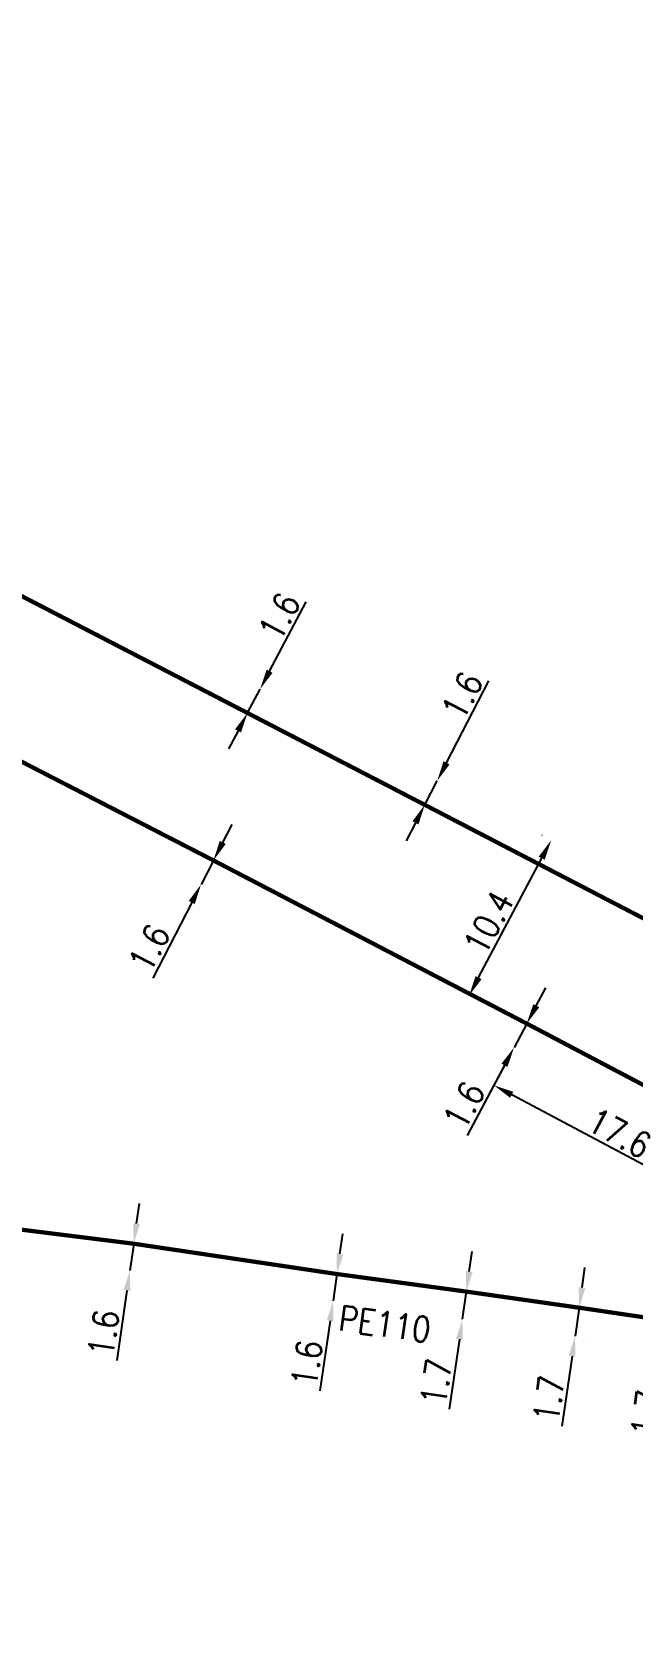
# Model space of a CAD drawing. Header units: millimetres. Extents: x 155997 to 157006, y 121209 to 122008.
# Drawn here: x 156372.4 to 156407.9, y 121737 to 121832.6 of the extents above; entities that cross this region are included whole.
import ezdxf

# ---------------------------------------------------------------- set-up
doc = ezdxf.new("R2010")
doc.units = ezdxf.units.MM
doc.linetypes.add('L_25_AP', pattern=[2000, 1000, 1000])
doc.linetypes.add('L_25_PE', pattern=[2000, 1000, 1000])
doc.layers.add('L_150', color=1, linetype='CONTINUOUS')
doc.styles.get("Standard").update_dxf_attribs({"font": 'romans.shx', "width": 0.85})
doc.dimstyles.get("Standard").update_dxf_attribs({"dimtxt": 1.5, "dimasz": 1.2, "dimexe": 0.625, "dimexo": 0.625, "dimgap": 0.25, "dimtad": 1, "dimdec": 1, "dimzin": 0, "dimdsep": 46, "dimtxsty": 'Standard', "dimcen": -0.5, "dimadec": 0, "dimazin": 0, "dimtfac": 1, "dimtdec": 1, "dimtmove": 0, "dimatfit": 3, "dimfxl": 0, "dimtolj": 1, "dimtzin": 0, "dimarcsym": 0})

# ---------------------------------------------------------------- blocks, each defined once
blk = doc.blocks.new('*D557')
at = {"layer": 'L_150', "color": 0, "linetype": 'Continuous', "lineweight": -2, "transparency": 16777216}
for p, q in [((156386.441, 121794.754), (156388.604, 121798.851)), ((156385.134, 121792.278), (156385.881, 121793.693)), ((156384.574, 121791.217), (156384.014, 121790.156))]:
    blk.add_line(p, q, dxfattribs=at)
at = {"layer": 'L_150', "color": 0, "linetype": 'Continuous', "transparency": 16777216}
for points in [[(156386.264, 121794.848), (156386.618, 121794.661), (156385.881, 121793.693)], [(156384.397, 121791.31), (156384.751, 121791.124), (156385.134, 121792.278)]]:
    blk.add_solid(points, dxfattribs=at)
at = {"layer": 'L_150', "color": 0, "linetype": 'Continuous', "transparency": 16777216, "insert": (156387.022, 121797.996), "char_height": 1.5, "attachment_point": 5, "rotation": 62.16875}
blk.add_mtext('\\A1;1.6', dxfattribs=at)
blk = doc.blocks.new('*D558')
at = {"layer": 'L_150', "color": 0, "linetype": 'Continuous', "lineweight": -2, "transparency": 16777216}
for p, q in [((156383.668, 121784.614), (156384.218, 121785.681)), ((156383.118, 121783.548), (156382.384, 121782.126)), ((156381.834, 121781.059), (156379.525, 121776.584))]:
    blk.add_line(p, q, dxfattribs=at)
at = {"layer": 'L_150', "color": 0, "linetype": 'Continuous', "transparency": 16777216}
for points in [[(156383.49, 121784.706), (156383.846, 121784.523), (156383.118, 121783.548)], [(156381.656, 121781.151), (156382.012, 121780.968), (156382.384, 121782.126)]]:
    blk.add_solid(points, dxfattribs=at)
at = {"layer": 'L_150', "color": 0, "linetype": 'Continuous', "transparency": 16777216, "insert": (156379.322, 121778.37), "char_height": 1.5, "attachment_point": 5, "rotation": 62.7143}
blk.add_mtext('\\A1;1.6', dxfattribs=at)
blk = doc.blocks.new('*D559')
at = {"layer": 'L_150', "color": 0, "linetype": 'Continuous', "lineweight": -2, "transparency": 16777216}
for p, q in [((156402.229, 121774.946), (156402.794, 121776.005)), ((156401.665, 121773.887), (156400.912, 121772.476)), ((156400.347, 121771.417), (156398.131, 121767.263))]:
    blk.add_line(p, q, dxfattribs=at)
at = {"layer": 'L_150', "color": 0, "linetype": 'Continuous', "transparency": 16777216}
for points in [[(156402.053, 121775.04), (156402.406, 121774.852), (156401.665, 121773.887)], [(156400.17, 121771.511), (156400.523, 121771.323), (156400.912, 121772.476)]]:
    blk.add_solid(points, dxfattribs=at)
at = {"layer": 'L_150', "color": 0, "linetype": 'Continuous', "transparency": 16777216, "insert": (156397.952, 121769.052), "char_height": 1.5, "attachment_point": 5, "rotation": 61.92407}
blk.add_mtext('\\A1;1.6', dxfattribs=at)
blk = doc.blocks.new('*D561')
at = {"layer": 'L_150', "color": 0, "linetype": 'Continuous', "lineweight": -2, "transparency": 16777216}
for p, q in [((156396.916, 121789.326), (156399.423, 121794.173)), ((156395.629, 121786.839), (156396.364, 121788.261)), ((156395.077, 121785.774), (156394.526, 121784.708))]:
    blk.add_line(p, q, dxfattribs=at)
at = {"layer": 'L_150', "color": 0, "linetype": 'Continuous', "transparency": 16777216}
for points in [[(156396.738, 121789.418), (156397.093, 121789.234), (156396.364, 121788.261)], [(156394.9, 121785.866), (156395.255, 121785.682), (156395.629, 121786.839)]]:
    blk.add_solid(points, dxfattribs=at)
at = {"layer": 'L_150', "color": 0, "linetype": 'Continuous', "transparency": 16777216, "insert": (156397.848, 121793.305), "char_height": 1.5, "attachment_point": 5, "rotation": 62.64442}
blk.add_mtext('\\A1;1.6', dxfattribs=at)
blk = doc.blocks.new('*D563')
at = {"layer": 'L_150', "color": 0, "linetype": 'Continuous', "lineweight": -2, "transparency": 16777216}
for p, q in [((156402.585, 121785.019), (156402.557, 121785.034)), ((156398.812, 121776.607), (156402.549, 121783.681)), ((156397.727, 121775.823), (156397.699, 121775.838))]:
    blk.add_line(p, q, dxfattribs=at)
at = {"layer": 'L_150', "color": 0, "linetype": 'Continuous', "transparency": 16777216}
for points in [[(156402.372, 121783.774), (156402.726, 121783.587), (156403.109, 121784.742)], [(156398.635, 121776.701), (156398.989, 121776.514), (156398.251, 121775.546)]]:
    blk.add_solid(points, dxfattribs=at)
at = {"layer": 'L_150', "color": 0, "linetype": 'Continuous', "transparency": 16777216, "insert": (156399.411, 121779.882), "char_height": 1.5, "attachment_point": 5, "rotation": 62.1523}
blk.add_mtext('\\A1;10.4', dxfattribs=at)
blk = doc.blocks.new('*D495')
at = {"layer": 'L_150', "color": 0, "linetype": 'Continuous', "lineweight": -2, "ltscale": 0.5, "transparency": 16777216}
for p, q in [((156410.721, 121757.398), (156410.893, 121758.585)), ((156410.548, 121756.21), (156410.303, 121754.528)), ((156410.131, 121753.34), (156409.528, 121749.195))]:
    blk.add_line(p, q, dxfattribs=at)
at = {"layer": 'L_150', "color": 0, "linetype": 'Continuous', "ltscale": 0.5, "transparency": 16777216}
for points in [[(156410.523, 121757.426), (156410.918, 121757.369), (156410.548, 121756.21)], [(156409.933, 121753.369), (156410.328, 121753.311), (156410.303, 121754.528)]]:
    blk.add_solid(points, dxfattribs=at)
at = {"layer": 'L_150', "color": 0, "linetype": 'Continuous', "ltscale": 0.5, "transparency": 16777216, "insert": (156408.753, 121750.817), "char_height": 1.5, "attachment_point": 5, "rotation": 81.72648}
blk.add_mtext('\\A1;1.7', dxfattribs=at)
blk = doc.blocks.new('*D496')
at = {"layer": 'L_150', "color": 0, "linetype": 'Continuous', "lineweight": -2, "ltscale": 0.5, "transparency": 16777216}
for p, q in [((156404.938, 121758.253), (156405.111, 121759.44)), ((156404.766, 121757.065), (156404.521, 121755.383)), ((156405.384, 121756.976), (156405.384, 121756.976)), ((156405.14, 121755.293), (156405.14, 121755.293)), ((156404.349, 121754.196), (156403.746, 121750.05))]:
    blk.add_line(p, q, dxfattribs=at)
at = {"layer": 'L_150', "color": 0, "linetype": 'Continuous', "ltscale": 0.5, "transparency": 16777216}
for points in [[(156404.741, 121758.282), (156405.136, 121758.224), (156404.766, 121757.065)], [(156404.151, 121754.224), (156404.547, 121754.167), (156404.521, 121755.383)]]:
    blk.add_solid(points, dxfattribs=at)
at = {"layer": 'L_150', "color": 0, "linetype": 'Continuous', "ltscale": 0.5, "transparency": 16777216, "insert": (156402.971, 121751.673), "char_height": 1.5, "attachment_point": 5, "rotation": 81.72931}
blk.add_mtext('\\A1;1.7', dxfattribs=at)
blk = doc.blocks.new('*D498')
at = {"layer": 'L_150', "color": 0, "linetype": 'Continuous', "lineweight": -2, "transparency": 16777216}
for p, q in [((156400.617, 121771.924), (156399.422, 121769.684)), ((156414.188, 121762.518), (156400.775, 121769.671)), ((156416.939, 121765.128), (156414.952, 121761.402))]:
    blk.add_line(p, q, dxfattribs=at)
at = {"layer": 'L_150', "color": 0, "linetype": 'Continuous', "transparency": 16777216}
for points in [[(156400.87, 121769.847), (156400.681, 121769.494), (156399.717, 121770.235)], [(156414.282, 121762.695), (156414.094, 121762.342), (156415.246, 121761.954)]]:
    blk.add_solid(points, dxfattribs=at)
at = {"layer": 'L_150', "color": 0, "linetype": 'Continuous', "transparency": 16777216, "insert": (156407.153, 121767.403), "char_height": 1.5, "attachment_point": 5, "rotation": 331.93104}
blk.add_mtext('\\A1;17.6', dxfattribs=at)
blk = doc.blocks.new('*D501')
at = {"layer": 'L_150', "color": 0, "linetype": 'Continuous', "lineweight": -2, "ltscale": 0.5, "transparency": 16777216}
for p, q in [((156398.261, 121759.207), (156398.433, 121760.394)), ((156398.088, 121758.019), (156397.851, 121756.387)), ((156397.678, 121755.199), (156397.075, 121751.053))]:
    blk.add_line(p, q, dxfattribs=at)
at = {"layer": 'L_150', "color": 0, "linetype": 'Continuous', "ltscale": 0.5, "transparency": 16777216}
for points in [[(156398.063, 121759.236), (156398.459, 121759.178), (156398.088, 121758.019)], [(156397.48, 121755.228), (156397.876, 121755.17), (156397.851, 121756.387)]]:
    blk.add_solid(points, dxfattribs=at)
at = {"layer": 'L_150', "color": 0, "linetype": 'Continuous', "ltscale": 0.5, "transparency": 16777216, "insert": (156396.301, 121752.676), "char_height": 1.5, "attachment_point": 5, "rotation": 81.72648}
blk.add_mtext('\\A1;1.7', dxfattribs=at)
blk = doc.blocks.new('*D502')
at = {"layer": 'L_150', "color": 0, "linetype": 'Continuous', "lineweight": -2, "ltscale": 0.5, "transparency": 16777216}
for p, q in [((156390.603, 121760.246), (156390.775, 121761.433)), ((156390.43, 121759.058), (156390.2, 121757.475)), ((156390.027, 121756.288), (156389.425, 121752.142))]:
    blk.add_line(p, q, dxfattribs=at)
at = {"layer": 'L_150', "color": 0, "linetype": 'Continuous', "ltscale": 0.5, "transparency": 16777216}
for points in [[(156390.405, 121760.275), (156390.801, 121760.217), (156390.43, 121759.058)], [(156389.829, 121756.316), (156390.225, 121756.259), (156390.2, 121757.475)]]:
    blk.add_solid(points, dxfattribs=at)
at = {"layer": 'L_150', "color": 0, "linetype": 'Continuous', "ltscale": 0.5, "transparency": 16777216, "insert": (156388.65, 121753.765), "char_height": 1.5, "attachment_point": 5, "rotation": 81.72931}
blk.add_mtext('\\A1;1.6', dxfattribs=at)
blk = doc.blocks.new('*D503')
at = {"layer": 'L_150', "color": 0, "linetype": 'Continuous', "lineweight": -2, "ltscale": 0.5, "transparency": 16777216}
for p, q in [((156378.571, 121762.041), (156378.744, 121763.229)), ((156378.398, 121760.854), (156378.168, 121759.27)), ((156377.995, 121758.083), (156377.393, 121753.937))]:
    blk.add_line(p, q, dxfattribs=at)
at = {"layer": 'L_150', "color": 0, "linetype": 'Continuous', "ltscale": 0.5, "transparency": 16777216}
for points in [[(156378.373, 121762.07), (156378.769, 121762.013), (156378.398, 121760.854)], [(156377.798, 121758.112), (156378.193, 121758.054), (156378.168, 121759.27)]]:
    blk.add_solid(points, dxfattribs=at)
at = {"layer": 'L_150', "color": 0, "linetype": 'Continuous', "ltscale": 0.5, "transparency": 16777216, "insert": (156376.618, 121755.56), "char_height": 1.5, "attachment_point": 5, "rotation": 81.7289}
blk.add_mtext('\\A1;1.6', dxfattribs=at)

msp = doc.modelspace()

# ---------------------------------------------------------------- linework, layer by layer
at = {"layer": 'L_150', "linetype": 'L_25_AP', "ltscale": 0.5, "const_width": 0.25, "flags": 128}
for points in [[(156566.843, 121681.803), (156570.858, 121688.586), (156571.06, 121688.931), (156560.551, 121694.92), (156545.99, 121703.35), (156535.157, 121709.375), (156525.879, 121714.71), (156510.211, 121723.567), (156490.432, 121734.927), (156480.338, 121740.647), (156469.821, 121746.73), (156462.375, 121751.059), (156462.375, 121751.059), (156462.375, 121751.059), (156456.311, 121754.23), (156455.443, 121754.727), (156454.577, 121755.222), (156453.705, 121755.913), (156442.872, 121761.763), (156434.464, 121766.284), (156428.253, 121769.623), (156421.854, 121773.235), (156412.783, 121777.926), (156395.629, 121786.839), (156385.134, 121792.278), (156344.093, 121813.53), (156323.923, 121824.068), (156312.53, 121829.937), (156297.624, 121837.647), (156288.195, 121842.551), (156278.234, 121847.719), (156266.176, 121853.899), (156256.415, 121858.938), (156247.369, 121863.573), (156235.62, 121869.702), (156235.62, 121869.702), (156224.323, 121875.502), (156216.225, 121879.598), (156196.18, 121890.091), (156184.352, 121896.183), (156169.769, 121903.755), (156160.545, 121908.516), (156151.958, 121912.97), (156143.354, 121917.413), (156133.813, 121922.399), (156123.789, 121927.545), (156114.605, 121932.243), (156104.637, 121937.462), (156094.804, 121942.616), (156081.413, 121949.635), (156080.866, 121949.922), (156080.457, 121950.136)], [(156023.595, 121848.106), (156026.741, 121854.433), (156046.994, 121894.605), (156058.305, 121916.982), (156061.247, 121922.953), (156070.449, 121941.632), (156074.962, 121942.956), (156076.772, 121942.031), (156077.391, 121941.715), (156080.208, 121940.268), (156081.973, 121939.376), (156091.999, 121934.138), (156097.188, 121931.448), (156104.04, 121927.955), (156113.574, 121922.969), (156115.148, 121922.065), (156126.98, 121916.126), (156135.926, 121911.336), (156139.64, 121909.692), (156145.863, 121906.213), (156148.36, 121905.057), (156157.714, 121900.247), (156164.133, 121896.891), (156173.238, 121892.189), (156177.016, 121890.08), (156190.476, 121883.245), (156200.039, 121878.282), (156214.223, 121870.764), (156218.205, 121868.956), (156223.191, 121866.358), (156227.573, 121863.925), (156240.99, 121857.149), (156250.433, 121852.314), (156254.804, 121849.862), (156259.024, 121847.935), (156271.822, 121841.263), (156276.772, 121838.552), (156285.225, 121834.23), (156290.01, 121831.676), (156303.368, 121824.717), (156313.251, 121819.593), (156325.716, 121813.103), (156342.655, 121804.381), (156351.154, 121800.005), (156383.118, 121783.548), (156401.665, 121773.887), (156414.97, 121766.873), (156417.233, 121765.679), (156417.775, 121754.98)]]:
    msp.add_lwpolyline(points, dxfattribs=at)
at = {"layer": 'L_150', "linetype": 'L_25_PE', "ltscale": 0.5, "const_width": 0.25}
msp.add_lwpolyline([(156210.989, 121792.489), (156212.312, 121792.035), (156233.04, 121786.776), (156258.094, 121780.901), (156262.554, 121779.928), (156263.705, 121779.663), (156276.157, 121776.915), (156290.553, 121773.739), (156303.002, 121771.228), (156319.529, 121767.811), (156339.22, 121765.095), (156363.33, 121762.547), (156367.371, 121762.12), (156370.231, 121761.875), (156378.398, 121760.854), (156390.43, 121759.058), (156398.088, 121758.019), (156404.766, 121757.065), (156410.548, 121756.21), (156413.285, 121755.808), (156415.226, 121755.523), (156415.881, 121754.467), (156416.129, 121754.432)], dxfattribs=at)

# ---------------------------------------------------------------- texts
at = {"layer": 'L_150', "linetype": 'Continuous', "ltscale": 0.5, "width": 0.85}
msp.add_text('PE110', height=1.5, rotation=352.27331, dxfattribs=at).set_placement((156390.453, 121755.717))

# ---------------------------------------------------------------- dimensions: what is measured, and where the dimension line sits
at = {"layer": 'L_150', "linetype": 'Continuous'}
for base, p1, p2, angle, picture, middle in [((156385.881, 121793.693), (156385.134, 121792.278), (156385.881, 121793.693), 242.16875, '*D557', (156387.906, 121797.53)), ((156396.364, 121788.261), (156395.629, 121786.839), (156396.364, 121788.261), 242.64442, '*D561', (156398.736, 121792.846)), ((156382.384, 121782.126), (156383.118, 121783.548), (156382.384, 121782.126), 62.7143, '*D558', (156380.211, 121777.912)), ((156403.109, 121784.742), (156398.279, 121775.531), (156403.138, 121784.727), 242.1523, '*D563', (156400.295, 121779.415)), ((156400.912, 121772.476), (156401.665, 121773.887), (156400.912, 121772.476), 61.92407, '*D559', (156398.835, 121768.582)), ((156399.717, 121770.235), (156417.233, 121765.679), (156400.911, 121772.476), 331.93104, '*D498', (156406.683, 121766.52))]:
    dim = msp.add_linear_dim(base=base, p1=p1, p2=p2, angle=angle, dimstyle='Standard', override={"dimatfit": 0}, dxfattribs=at)
    dim.commit()
    dim.dimension.update_dxf_attribs({"geometry": picture, "text_midpoint": middle, "dimtype": 160})
at = {"layer": 'L_150', "linetype": 'Continuous', "ltscale": 0.5}
for base, p1, p2, angle, picture, middle in [((156378.168, 121759.27), (156378.398, 121760.854), (156378.168, 121759.27), 81.7289, '*D503', (156377.608, 121755.416)), ((156390.2, 121757.475), (156390.43, 121759.058), (156390.2, 121757.475), 81.72931, '*D502', (156389.64, 121753.621)), ((156397.8507, 121756.3866), (156398.08813, 121758.01943), (156397.8507, 121756.3866), 81.72648, '*D501', (156397.29027, 121752.53249)), ((156404.521, 121755.383), (156404.766, 121757.065), (156404.521, 121755.383), 81.72931, '*D496', (156403.961, 121751.529)), ((156410.303, 121754.528), (156410.548, 121756.21), (156410.303, 121754.528), 81.72648, '*D495', (156409.743, 121750.674))]:
    dim = msp.add_linear_dim(base=base, p1=p1, p2=p2, angle=angle, dimstyle='Standard', override={"dimatfit": 0}, dxfattribs=at)
    dim.commit()
    dim.dimension.update_dxf_attribs({"geometry": picture, "text_midpoint": middle, "dimtype": 160})

doc.saveas('drawing.dxf')
